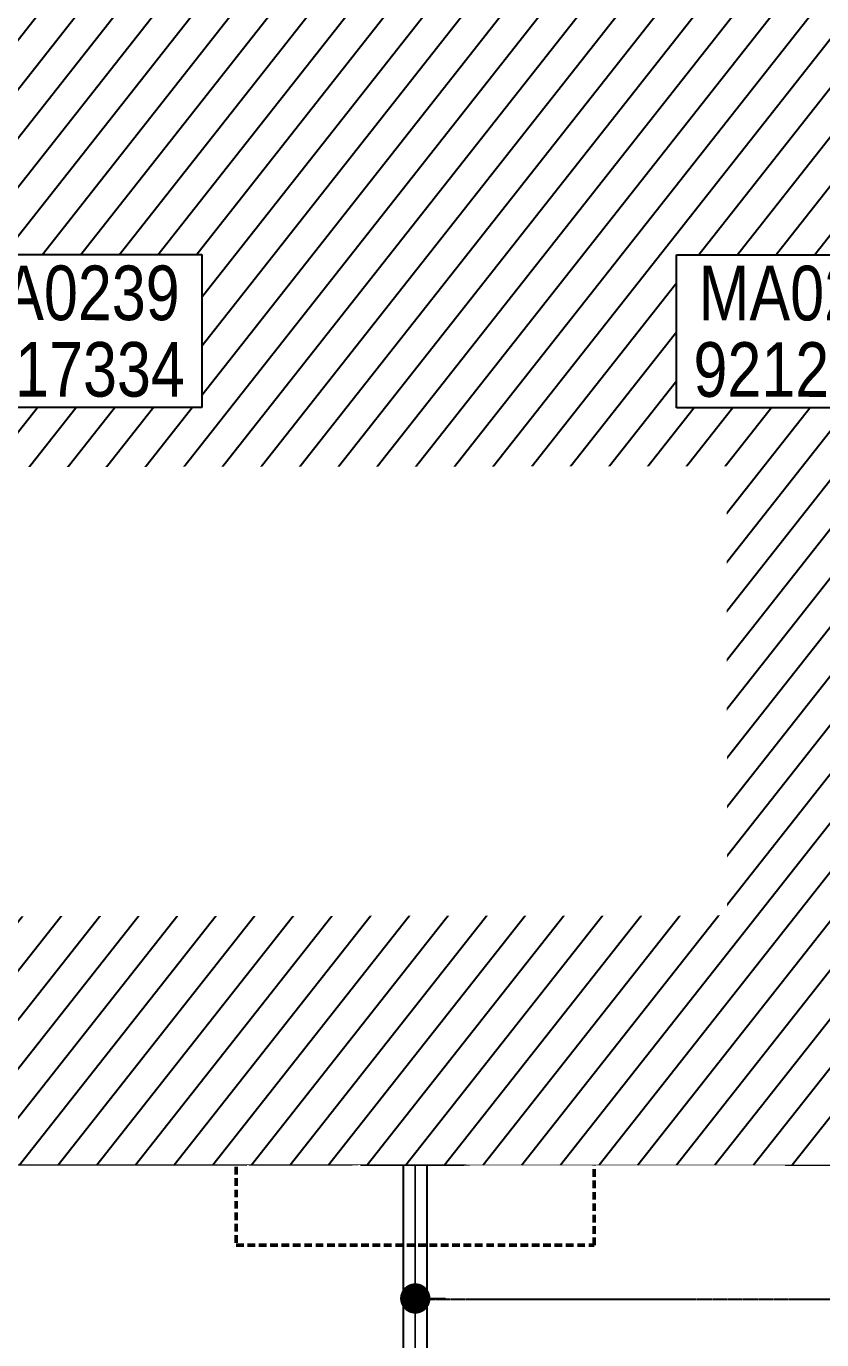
# Model space of a CAD drawing. Header units: centimetres. Extents: x -6122352 to 4157695, y -1694241 to 1947892.
# Drawn here: x 65698 to 72254, y -194702 to -183883 of the extents above; entities that cross this region are included whole.
import ezdxf
from ezdxf.xclip import XClip

# ---------------------------------------------------------------- set-up
doc = ezdxf.new("R2010")
doc.units = ezdxf.units.CM
doc.header["$MEASUREMENT"] = 0
doc.header["$XCLIPFRAME"] = 2
for name, pattern in [('DASHED2', [0.375, 0.25, -0.125]), ('XR-AR-END-SETTING OUT PLAN$0$23585-XR-AR-END-GROUND FLOOR$0$23261-XR-AR-SI-GF$0$HIDDEN', [0.375, 0.25, -0.125]), ('XR-AR-END-SETTING OUT PLAN$0$23585-XR-AR-END-GROUND FLOOR$0$945-4P-1-101-GROUND FLOOR PLAN$0$XR-MIDDLE-GROUND FLOOR PLAN$0$HIDDEN2', [0.1875, 0.125, -0.0625]), ('XR-AR-END-SETTING OUT PLAN$0$23585-XR-AR-END-GROUND FLOOR$0$HIDDEN', [0.375, 0.25, -0.125]), ('XR-AR-END-SETTING OUT PLAN$0$23585-XR-AR-END-GROUND FLOOR$0$XR-END-GROUND FLOOR PLAN$0$HIDDEN', [9.525, 6.35, -3.175]), ('XR-AR-END-SETTING OUT PLAN$0$23585-XR-AR-END-GROUND FLOOR$0$XR-END-GROUND FLOOR PLAN$0$HIDDEN2', [0.1875, 0.125, -0.0625]), ('XR-AR-MID-SETTING OUT FOR MASTER$0$23585-XR-AR-MID-GROUND FLOOR$0$23261-XR-AR-SI-GF$0$HIDDEN', [0.375, 0.25, -0.125]), ('XR-AR-MID-SETTING OUT FOR MASTER$0$23585-XR-AR-MID-GROUND FLOOR$0$945-4P-1-101-GROUND FLOOR PLAN$0$XR-MIDDLE-GROUND FLOOR PLAN$0$HIDDEN', [9.525, 6.35, -3.175]), ('XR-AR-MID-SETTING OUT FOR MASTER$0$23585-XR-AR-MID-GROUND FLOOR$0$945-4P-1-101-GROUND FLOOR PLAN$0$XR-MIDDLE-GROUND FLOOR PLAN$0$HIDDEN2', [0.1875, 0.125, -0.0625])]:
    doc.linetypes.add(name, pattern=pattern)
doc.layers.add('08-Compound Wall-4', color=7, linetype='Continuous', lineweight=25, true_color=0xff4405)
doc.layers.add('23585-XR-AR-DAMAC PLOT LIMITS$0$1-End units', color=7, linetype='Continuous', lineweight=5, true_color=0xf8991e)
for name, color, linetype, lineweight in [('23585-XR-AR-DAMAC PLOT LIMITS$0$1-Mid units', 41, 'Continuous', 5), ('@ Foundations', 4, 'DASHED2', 50), ('A-ANNO-TEXT', 3, 'Continuous', 25), ('XR-AR-END-SETTING OUT PLAN$0$23585-XR-AR-END-GROUND FLOOR$0$A-DOOR-FULL', 1, 'Continuous', 9), ('XR-AR-END-SETTING OUT PLAN$0$23585-XR-AR-END-GROUND FLOOR$0$A-FLOR-OVHD', 9, 'XR-AR-END-SETTING OUT PLAN$0$23585-XR-AR-END-GROUND FLOOR$0$23261-XR-AR-SI-GF$0$HIDDEN', 15), ('XR-AR-END-SETTING OUT PLAN$0$23585-XR-AR-END-GROUND FLOOR$0$A-FLOR-UNDR', 8, 'XR-AR-END-SETTING OUT PLAN$0$23585-XR-AR-END-GROUND FLOOR$0$HIDDEN', 5), ('XR-AR-END-SETTING OUT PLAN$0$23585-XR-AR-END-GROUND FLOOR$0$A-GLAZ-SILL', 8, 'Continuous', 5), ('XR-AR-END-SETTING OUT PLAN$0$23585-XR-AR-END-GROUND FLOOR$0$A-GLAZ-WNDO', 232, 'Continuous', 9), ('XR-AR-END-SETTING OUT PLAN$0$23585-XR-AR-END-GROUND FLOOR$0$A-WALL', 7, 'Continuous', 30), ('XR-AR-END-SETTING OUT PLAN$0$23585-XR-AR-END-GROUND FLOOR$0$A-WALL-FNSH', 9, 'Continuous', 5), ('XR-AR-END-SETTING OUT PLAN$0$23585-XR-AR-END-GROUND FLOOR$0$S-COLS', 51, 'Continuous', 40), ('XR-AR-END-SETTING OUT PLAN$0$23585-XR-AR-END-GROUND FLOOR$0$S-COLS-PATT', 8, 'Continuous', 5), ('XR-AR-MID-SETTING OUT FOR MASTER$0$23585-XR-AR-MID-GROUND FLOOR$0$$A-GLAZ-WNDO', 232, 'Continuous', 9), ('XR-AR-MID-SETTING OUT FOR MASTER$0$23585-XR-AR-MID-GROUND FLOOR$0$$A-WALL', 1, 'Continuous', 5), ('XR-AR-MID-SETTING OUT FOR MASTER$0$23585-XR-AR-MID-GROUND FLOOR$0$A-DOOR', 31, 'Continuous', 5), ('XR-AR-MID-SETTING OUT FOR MASTER$0$23585-XR-AR-MID-GROUND FLOOR$0$A-DOOR-FULL', 1, 'Continuous', 9), ('XR-AR-MID-SETTING OUT FOR MASTER$0$23585-XR-AR-MID-GROUND FLOOR$0$A-FLOR-OVHD', 9, 'XR-AR-MID-SETTING OUT FOR MASTER$0$23585-XR-AR-MID-GROUND FLOOR$0$23261-XR-AR-SI-GF$0$HIDDEN', 15), ('XR-AR-MID-SETTING OUT FOR MASTER$0$23585-XR-AR-MID-GROUND FLOOR$0$A-FLOR-PATT', 8, 'Continuous', 5), ('XR-AR-MID-SETTING OUT FOR MASTER$0$23585-XR-AR-MID-GROUND FLOOR$0$A-GLAZ-SILL', 8, 'Continuous', 5), ('XR-AR-MID-SETTING OUT FOR MASTER$0$23585-XR-AR-MID-GROUND FLOOR$0$A-GLAZ-WNDO', 232, 'Continuous', 9), ('XR-AR-MID-SETTING OUT FOR MASTER$0$23585-XR-AR-MID-GROUND FLOOR$0$A-WALL', 7, 'Continuous', 30), ('XR-AR-MID-SETTING OUT FOR MASTER$0$23585-XR-AR-MID-GROUND FLOOR$0$A-WALL-FNSH', 9, 'Continuous', 5), ('XR-AR-MID-SETTING OUT FOR MASTER$0$23585-XR-AR-MID-GROUND FLOOR$0$S-COLS', 51, 'Continuous', 40)]:
    doc.layers.add(name, color=color, linetype=linetype, lineweight=lineweight)
for name, color, linetype in [('@MI-REF LAYER', 7, 'Continuous'), ('B_TH_4', 7, 'Continuous'), ('XR-AR-END-SETTING OUT PLAN$0$23585-XR-AR-END-GROUND FLOOR$0$A-Flor-Hral', 3, 'Continuous'), ('XR-AR-END-SETTING OUT PLAN$0$23585-XR-AR-END-GROUND FLOOR$0$A-Flor-Strs', 1, 'Continuous'), ('XR-AR-MID-SETTING OUT FOR MASTER$0$23585-XR-AR-MID-GROUND FLOOR$0$A-Flor-Hral', 3, 'Continuous'), ('XR-AR-MID-SETTING OUT FOR MASTER$0$23585-XR-AR-MID-GROUND FLOOR$0$A-Flor-Strs', 1, 'Continuous'), ('XR-AR-MID-SETTING OUT FOR MASTER$0$23585-XR-AR-MID-GROUND FLOOR$0$G-SHAD-20', 251, 'Continuous'), ('XR-AR-MID-SETTING OUT FOR MASTER$0$23585-XR-AR-MID-GROUND FLOOR$0$GS-HATCH-FLOOR TILE', 251, 'Continuous')]:
    doc.layers.add(name, color=color, linetype=linetype)
doc.styles.add('Xref group 33-41$0$Overall SOP Plan$0$LAC-609-NG10-1-XREF-GRID-125SC$0$GRID-DIM-NO', font='arial.ttf', dxfattribs={"width": 0.8})

# ---------------------------------------------------------------- blocks, each defined once
blk = doc.blocks.new('23585-XR-AR-DAMAC PLOT LIMITS')
at = {"layer": '23585-XR-AR-DAMAC PLOT LIMITS$0$1-End units', "color": 251, "true_color": 0x636466}
blk.add_lwpolyline([(496584.81, 2768813.409), (496578.628, 2768806.663), (496560.933, 2768822.877), (496567.115, 2768829.623)], close=True, dxfattribs=at)
at = {"layer": '23585-XR-AR-DAMAC PLOT LIMITS$0$1-Mid units', "color": 251, "true_color": 0x636466}
blk.add_lwpolyline([(496567.115, 2768829.623), (496571.168, 2768834.047), (496588.863, 2768817.833), (496584.81, 2768813.409)], close=True, dxfattribs=at)
blk = doc.blocks.new('A$Cf093b529')
at = {"layer": 'A-ANNO-TEXT'}
blk.add_blockref('23585-XR-AR-DAMAC PLOT LIMITS', (-495391.99, -2768603.442), dxfattribs=at)
blk = doc.blocks.new('XR-AR-END-SETTING OUT PLAN$0$23585-XR-AR-END-GROUND FLOOR$0$XR-END-GROUND FLOOR PLAN$0$A$C69996ABC')
at = {"layer": 'XR-AR-END-SETTING OUT PLAN$0$23585-XR-AR-END-GROUND FLOOR$0$A-GLAZ-SILL'}
blk.add_line((0.25, 1), (0.25, 0.1), dxfattribs=at)
at = {"layer": 'XR-AR-END-SETTING OUT PLAN$0$23585-XR-AR-END-GROUND FLOOR$0$A-GLAZ-WNDO'}
for p, q in [((0, 1), (0, 0.95)), ((0.25, 1), (0, 1)), ((0.15, 0.95), (0.15, 1)), ((0.15, 1), (0.15, 0.1)), ((0, 0.95), (0.15, 0.95)), ((0, 0.95), (0, 0.15)), ((0.15, 0.15), (0, 0.15)), ((0, 0.1), (0, 0.15)), ((0.15, 0.1), (0.15, 0.15)), ((0.25, 0.1), (0, 0.1))]:
    blk.add_line(p, q, dxfattribs=at)
blk.add_lwpolyline([(0, 0.95), (0, 0.15), (0.05, 0.15), (0.05, 0.95)], close=True, dxfattribs=at)
blk.add_lwpolyline([(0.05, 0.1), (0, 0.1)], dxfattribs=at)
blk = doc.blocks.new('*U37')
for points in [[(91, 0), (41, 0), (41, 1021), (91, 1021)], [(0, 0), (38, 0), (38, -50), (50, -50), (50, -110), (0, -110)], [(1100, 0), (1062, 0), (1062, -50), (1050, -50), (1050, -110), (1100, -110)]]:
    blk.add_lwpolyline(points, close=True)
at = {"color": 8, "linetype": 'XR-AR-END-SETTING OUT PLAN$0$23585-XR-AR-END-GROUND FLOOR$0$XR-END-GROUND FLOOR PLAN$0$HIDDEN2'}
blk.add_arc((41, 0), 1021, 0, 90, dxfattribs=at)
at = {"layer": 'XR-AR-END-SETTING OUT PLAN$0$23585-XR-AR-END-GROUND FLOOR$0$A-GLAZ-SILL', "linetype": 'XR-AR-END-SETTING OUT PLAN$0$23585-XR-AR-END-GROUND FLOOR$0$945-4P-1-101-GROUND FLOOR PLAN$0$XR-MIDDLE-GROUND FLOOR PLAN$0$HIDDEN2', "ltscale": 3}
blk.add_lwpolyline([(0, 0), (1100, 0), (1100, -110), (0, -110)], close=True, dxfattribs=at)
blk = doc.blocks.new('*U131')
for points in [[(91, 0), (41, 0), (41, 1021), (91, 1021)], [(0, 0), (38, 0), (38, -50), (50, -50), (50, -122), (0, -122)], [(1100, 0), (1062, 0), (1062, -50), (1050, -50), (1050, -122), (1100, -122)]]:
    blk.add_lwpolyline(points, close=True)
at = {"color": 8, "linetype": 'XR-AR-END-SETTING OUT PLAN$0$23585-XR-AR-END-GROUND FLOOR$0$XR-END-GROUND FLOOR PLAN$0$HIDDEN2'}
blk.add_arc((41, 0), 1021, 0, 90, dxfattribs=at)
at = {"layer": 'XR-AR-END-SETTING OUT PLAN$0$23585-XR-AR-END-GROUND FLOOR$0$A-GLAZ-SILL', "linetype": 'XR-AR-END-SETTING OUT PLAN$0$23585-XR-AR-END-GROUND FLOOR$0$945-4P-1-101-GROUND FLOOR PLAN$0$XR-MIDDLE-GROUND FLOOR PLAN$0$HIDDEN2', "ltscale": 3}
blk.add_lwpolyline([(0, 0), (1100, 0), (1100, -122), (0, -122)], close=True, dxfattribs=at)
blk = doc.blocks.new('*U36')
at = {"linetype": 'XR-AR-END-SETTING OUT PLAN$0$23585-XR-AR-END-GROUND FLOOR$0$XR-END-GROUND FLOOR PLAN$0$HIDDEN', "ltscale": 0.2}
blk.add_lwpolyline([(672, 0, 0, 0, 0), (125, 0, 16.7, 16.7, 0), (62, -172, 16.7, 16.7, 0), (-62, 172, 16.7, 16.7, 0), (-125, 0, 0, 0, 0), (-772, 0, 0, 0, 0)], format="xyseb", dxfattribs=at)
blk = doc.blocks.new('XR-AR-END-SETTING OUT PLAN$0$23585-XR-AR-END-GROUND FLOOR$0$A$C75a8815d')
at = {"layer": 'XR-AR-END-SETTING OUT PLAN$0$23585-XR-AR-END-GROUND FLOOR$0$S-COLS', "color": 252, "lineweight": 30}
for points in [[(6050, 3657), (6050, 2257), (6250, 2257), (6250, 3657)], [(6050, 1200), (6050, 0), (6250, 0), (6250, 1200)]]:
    blk.add_lwpolyline(points, close=True, dxfattribs=at)
blk = doc.blocks.new('XR-AR-END-SETTING OUT PLAN')
at = {"layer": '08-Compound Wall-4', "ltscale": 100}
blk.add_lwpolyline([(9050, 5500), (9050, 1500), (9250, 1500), (9250, 5500)], dxfattribs=at)
at = {"layer": 'XR-AR-END-SETTING OUT PLAN$0$23585-XR-AR-END-GROUND FLOOR$0$A-Flor-Hral', "color": 8}
for p, q in [((7060, 13800), (9050, 13800)), ((7060, 13750), (7060, 13800)), ((7060, 13750), (9050, 13750)), ((7060, 12850), (8050, 12850)), ((7060, 12800), (7060, 12850)), ((7060, 12800), (8000, 12800)), ((8000, 11527), (8000, 12800)), ((8050, 11545), (8050, 12850))]:
    blk.add_line(p, q, dxfattribs=at)
at = {"layer": 'XR-AR-END-SETTING OUT PLAN$0$23585-XR-AR-END-GROUND FLOOR$0$A-FLOR-OVHD', "color": 8, "ltscale": 5}
blk.add_lwpolyline([(8550, 7913), (9050, 7913), (9050, 7413), (8550, 7413)], close=True, dxfattribs=at)
for points in [[(8550, 7913), (9050, 7413)], [(9050, 7913), (8550, 7413)], [(8850, 5750), (9050, 6550)], [(8850, 6550), (9050, 5750)]]:
    blk.add_lwpolyline(points, dxfattribs=at)
at = {"layer": 'XR-AR-END-SETTING OUT PLAN$0$23585-XR-AR-END-GROUND FLOOR$0$A-Flor-Strs', "color": 8}
for p, q in [((7110, 13850), (9050, 13850)), ((7110, 13800), (7110, 13850)), ((7390, 13800), (7390, 13850)), ((7670, 13800), (7670, 13850)), ((7950, 13800), (7950, 13850)), ((7110, 12850), (7110, 13750)), ((7390, 12850), (7390, 13750)), ((7670, 12850), (7670, 13750)), ((7950, 12850), (7950, 13750)), ((7110, 12750), (7110, 12800)), ((7390, 12750), (7390, 12800)), ((7670, 12750), (7670, 12800)), ((7950, 12800), (7950, 11509)), ((7950, 12750), (8000, 12750)), ((8050, 12750), (9050, 12750)), ((8000, 12470), (7950, 12470)), ((8050, 12470), (9050, 12470)), ((8000, 12190), (7950, 12190)), ((8050, 12190), (9050, 12190)), ((8000, 11910), (7950, 11910)), ((8050, 11910), (9050, 11910)), ((8000, 11630), (7950, 11630)), ((8050, 11630), (8280, 11630))]:
    blk.add_line(p, q, dxfattribs=at)
at = {"layer": 'XR-AR-END-SETTING OUT PLAN$0$23585-XR-AR-END-GROUND FLOOR$0$A-Flor-Strs', "color": 8, "linetype": 'XR-AR-END-SETTING OUT PLAN$0$23585-XR-AR-END-GROUND FLOOR$0$XR-END-GROUND FLOOR PLAN$0$HIDDEN', "ltscale": 0.1}
for p, q in [((8280, 11630), (8414, 11630)), ((8500, 11630), (9050, 11630)), ((7950, 11509), (7950, 8110)), ((8000, 9060), (8000, 11527)), ((8050, 9010), (8050, 11545)), ((8000, 11350), (7950, 11350)), ((8050, 11350), (9050, 11350)), ((8000, 11070), (7950, 11070)), ((8050, 11070), (9050, 11070)), ((8000, 10790), (7950, 10790)), ((8050, 10790), (9050, 10790)), ((8000, 10510), (7950, 10510)), ((8050, 10510), (9050, 10510)), ((8000, 10230), (7950, 10230)), ((8050, 10230), (9030, 10230)), ((8000, 9950), (7950, 9950)), ((8050, 9950), (9030, 9950)), ((8050, 9840), (9030, 9840)), ((8000, 9670), (7950, 9670)), ((8050, 9670), (9030, 9670)), ((8000, 9390), (7950, 9390)), ((8050, 9390), (9030, 9390)), ((8000, 9110), (7950, 9110)), ((8050, 9110), (9030, 9110)), ((7950, 9060), (8000, 9060)), ((7950, 9010), (8050, 9010)), ((7950, 8210), (9050, 8210)), ((7950, 8160), (9050, 8160)), ((7950, 8110), (9050, 8110))]:
    blk.add_line(p, q, dxfattribs=at)
at = {"layer": 'XR-AR-END-SETTING OUT PLAN$0$23585-XR-AR-END-GROUND FLOOR$0$A-Flor-Strs', "color": 8}
for points in [[(8550, 12190), (8550, 13300), (7110, 13300)], [(8414, 11630), (8500, 11630)]]:
    blk.add_lwpolyline(points, dxfattribs=at)
at = {"layer": 'XR-AR-END-SETTING OUT PLAN$0$23585-XR-AR-END-GROUND FLOOR$0$A-Flor-Strs', "color": 8, "const_width": 20}
blk.add_lwpolyline([(8325, 12330), (8550, 12190), (8775, 12330)], dxfattribs=at)
at = {"layer": 'XR-AR-END-SETTING OUT PLAN$0$23585-XR-AR-END-GROUND FLOOR$0$A-Flor-Strs', "color": 8}
blk.add_circle((7110, 13300), 41.8, dxfattribs=at)
at = {"layer": 'XR-AR-END-SETTING OUT PLAN$0$23585-XR-AR-END-GROUND FLOOR$0$A-FLOR-UNDR', "color": 8, "ltscale": 5}
blk.add_line((7950, 12650), (9050, 12650), dxfattribs=at)
at = {"layer": 'XR-AR-END-SETTING OUT PLAN$0$23585-XR-AR-END-GROUND FLOOR$0$A-WALL', "color": 8}
for p, q in [((8100, 6650), (9250, 6650)), ((8100, 6650), (8100, 6550)), ((8750, 5750), (8750, 6650)), ((9250, 6650), (9250, 5500)), ((8100, 6550), (8750, 6550)), ((8700, 5750), (8750, 5750)), ((8700, 5500), (8700, 5750)), ((9250, 5500), (8700, 5500)), ((9050, 5500), (9050, 5500))]:
    blk.add_line(p, q, dxfattribs=at)
for points in [[(9250, 6650), (9050, 6650), (9050, 8750), (6850, 8750), (6850, 8700), (6750, 8700), (6750, 8750), (6650, 8750), (6650, 8850), (6950, 8850), (6950, 8900), (7050, 8900), (7050, 8850), (9050, 8850), (9050, 10350), (7050, 10350), (7050, 9800), (6950, 9800), (6950, 10550), (7050, 10550), (7050, 10450), (9050, 10450), (9050, 19523), (9250, 19523)], [(7150, 12100), (7100, 12100), (7100, 11550), (7150, 11550)], [(3250, 5500), (7760, 5500), (7760, 5750), (3250, 5750)]]:
    blk.add_lwpolyline(points, close=True, dxfattribs=at)
for points in [[(7250, 12200), (7250, 11450), (6950, 11450), (6950, 12750), (7950, 12750), (7950, 12650), (7100, 12650), (7100, 12200), (7250, 12200), (7250, 12200), (7250, 12200)], [(7050, 10450), (7050, 10350)], [(9050, 10450), (9050, 10350)], [(6750, 7650), (6750, 7800), (6850, 7800), (6850, 7750), (7450, 7750), (7450, 5750), (7350, 5750), (7350, 7650), (6750, 7650)], [(9050, 5750), (8850, 5750), (8850, 6550), (9050, 6550), (9050, 5750)]]:
    blk.add_lwpolyline(points, dxfattribs=at)
at = {"layer": 'XR-AR-END-SETTING OUT PLAN$0$23585-XR-AR-END-GROUND FLOOR$0$A-WALL-FNSH', "color": 8}
for p, q in [((6870, 8700), (6850, 8700)), ((9030, 8730), (6870, 8730)), ((6870, 8730), (6870, 8700)), ((9030, 6670), (9030, 8730)), ((8080, 6670), (9030, 6670)), ((8080, 6670), (8080, 6530)), ((8080, 6530), (8730, 6530)), ((8730, 5770), (8730, 6530)), ((8680, 5650), (8680, 5770)), ((8680, 5770), (8730, 5770))]:
    blk.add_line(p, q, dxfattribs=at)
for points in [[(6982, 9800), (7070, 9800), (7070, 10330), (9030, 10330), (9030, 8870), (7070, 8870), (7070, 8900), (7050, 8900)], [(6850, 7800), (6870, 7800), (6870, 7770), (7470, 7770), (7470, 5770), (7780, 5770), (7780, 5650)]]:
    blk.add_lwpolyline(points, dxfattribs=at)
at = {"layer": 'XR-AR-END-SETTING OUT PLAN$0$23585-XR-AR-END-GROUND FLOOR$0$S-COLS-PATT', "color": 8}
for p, q in [((7100, 12100), (7137, 12100)), ((7142, 12100), (7150, 12100)), ((7200, 12100), (7250, 12100))]:
    blk.add_line(p, q, dxfattribs=at)
at = {"color": 8, "xscale": 1000.000000000054, "yscale": 1000.000000000054, "zscale": 1000.000000000054, "rotation": 90}
blk.add_blockref('XR-AR-END-SETTING OUT PLAN$0$23585-XR-AR-END-GROUND FLOOR$0$XR-END-GROUND FLOOR PLAN$0$A$C69996ABC', (8780, 5500), dxfattribs=at)
at = {"layer": 'XR-AR-END-SETTING OUT PLAN$0$23585-XR-AR-END-GROUND FLOOR$0$A-DOOR-FULL', "color": 8}
for name, p, xscale, yscale, zscale, rotation in [('*U131', (7050, 10550), -0.8181818181818169, 0.8181818181818169, 0.8181818181818167, 270), ('*U131', (7050, 8900), -0.8181818181818169, 0.8181818181818169, 0.8181818181818167, 270), ('*U37', (6650, 8750), 0.9090909090912127, 0.9090909090912127, 0.9090909090912127, 179.9999999999999), ('*U131', (6850, 8700), 0.8181818181818152, 0.8181818181818152, 0.8181818181818152, 270)]:
    blk.add_blockref(name, p, dxfattribs=dict(at, xscale=xscale, yscale=yscale, zscale=zscale, rotation=rotation))
at = {"layer": 'XR-AR-END-SETTING OUT PLAN$0$23585-XR-AR-END-GROUND FLOOR$0$A-FLOR-OVHD', "color": 8, "xscale": -0.999999999999999, "rotation": 199.9831065219304}
blk.add_blockref('*U36', (8500, 11710), dxfattribs=at)
at = {"layer": 'XR-AR-END-SETTING OUT PLAN$0$23585-XR-AR-END-GROUND FLOOR$0$S-COLS-PATT', "color": 8}
blk.add_blockref('XR-AR-END-SETTING OUT PLAN$0$23585-XR-AR-END-GROUND FLOOR$0$A$C75a8815d', (3000, 5500), dxfattribs=at)
blk = doc.blocks.new('END UNIT')
at = {"xscale": 0.001, "yscale": 0.001, "zscale": 0.001}
blk.add_blockref('XR-AR-END-SETTING OUT PLAN', (-9.15, 0), dxfattribs=at)
blk = doc.blocks.new('XR-AR-MID-SETTING OUT FOR MASTER$0$23585-XR-AR-MID-GROUND FLOOR$0$945-4P-1-101-GROUND FLOOR PLAN$0$XR-MIDDLE-CAR PARK HATCH')
at = {"layer": 'XR-AR-MID-SETTING OUT FOR MASTER$0$23585-XR-AR-MID-GROUND FLOOR$0$A-FLOR-PATT'}
blk.add_lwpolyline([(9250, 100), (9250, 5500), (15050, 5503), (15050, 100)], close=True, dxfattribs=at)
blk = doc.blocks.new('*U130')
for points in [[(91, 0), (41, 0), (41, 1021), (91, 1021)], [(0, 0), (38, 0), (38, -50), (50, -50), (50, -122), (0, -122)], [(1100, 0), (1062, 0), (1062, -50), (1050, -50), (1050, -122), (1100, -122)]]:
    blk.add_lwpolyline(points, close=True)
at = {"color": 8, "linetype": 'XR-AR-MID-SETTING OUT FOR MASTER$0$23585-XR-AR-MID-GROUND FLOOR$0$945-4P-1-101-GROUND FLOOR PLAN$0$XR-MIDDLE-GROUND FLOOR PLAN$0$HIDDEN2'}
blk.add_arc((41, 0), 1021, 0, 90, dxfattribs=at)
at = {"layer": 'XR-AR-MID-SETTING OUT FOR MASTER$0$23585-XR-AR-MID-GROUND FLOOR$0$A-GLAZ-SILL', "linetype": 'XR-AR-MID-SETTING OUT FOR MASTER$0$23585-XR-AR-MID-GROUND FLOOR$0$945-4P-1-101-GROUND FLOOR PLAN$0$XR-MIDDLE-GROUND FLOOR PLAN$0$HIDDEN2', "ltscale": 3}
blk.add_lwpolyline([(0, 0), (1100, 0), (1100, -122), (0, -122)], close=True, dxfattribs=at)
blk = doc.blocks.new('*U27')
for points in [[(91, 0), (41, 0), (41, 1021), (91, 1021)], [(0, 0), (38, 0), (38, -50), (50, -50), (50, -250), (0, -250)], [(1100, 0), (1062, 0), (1062, -50), (1050, -50), (1050, -250), (1100, -250)]]:
    blk.add_lwpolyline(points, close=True)
at = {"color": 8, "linetype": 'XR-AR-MID-SETTING OUT FOR MASTER$0$23585-XR-AR-MID-GROUND FLOOR$0$945-4P-1-101-GROUND FLOOR PLAN$0$XR-MIDDLE-GROUND FLOOR PLAN$0$HIDDEN2'}
blk.add_arc((41, 0), 1021, 0, 90, dxfattribs=at)
at = {"layer": 'XR-AR-MID-SETTING OUT FOR MASTER$0$23585-XR-AR-MID-GROUND FLOOR$0$A-GLAZ-SILL', "linetype": 'XR-AR-MID-SETTING OUT FOR MASTER$0$23585-XR-AR-MID-GROUND FLOOR$0$945-4P-1-101-GROUND FLOOR PLAN$0$XR-MIDDLE-GROUND FLOOR PLAN$0$HIDDEN2', "ltscale": 3}
blk.add_lwpolyline([(0, 0), (1100, 0), (1100, -250), (0, -250)], close=True, dxfattribs=at)
blk = doc.blocks.new('XR-AR-MID-SETTING OUT FOR MASTER$0$23585-XR-AR-MID-GROUND FLOOR$0$945-4P-1-101-GROUND FLOOR PLAN$0$XR-MIDDLE-GROUND FLOOR PLAN$0$A$C70344426')
at = {"layer": 'XR-AR-MID-SETTING OUT FOR MASTER$0$23585-XR-AR-MID-GROUND FLOOR$0$A-GLAZ-SILL'}
blk.add_line((0.25, 2.65), (0.25, 0), dxfattribs=at)
at = {"layer": 'XR-AR-MID-SETTING OUT FOR MASTER$0$23585-XR-AR-MID-GROUND FLOOR$0$A-GLAZ-WNDO'}
for p, q in [((0, 2.65), (0, 2.6)), ((0, 2.65), (0.25, 2.65)), ((0, 2.6), (0.15, 2.6)), ((0.15, 2.6), (0.15, 2.65)), ((0.15, 2.6), (0.15, 0)), ((0, 1.8), (0, 1.75)), ((0.15, 1.8), (0, 1.8)), ((0, 1.75), (0.15, 1.75)), ((0.15, 1.75), (0.15, 1.8)), ((0, 0.9), (0, 0.85)), ((0.15, 0.9), (0, 0.9)), ((0.15, 0.85), (0.15, 0.9)), ((0, 0.85), (0.15, 0.85)), ((0, 0.85), (0, 0.05)), ((0.15, 0.05), (0, 0.05)), ((0, 0), (0, 0.05)), ((0.15, 0), (0.15, 0.05)), ((0.25, 0), (0, 0))]:
    blk.add_line(p, q, dxfattribs=at)
blk.add_lwpolyline([(0.05, 1.8), (0.05, 2.6), (0, 2.6), (0, 0.9), (0.05, 0.9), (0.05, 1.75)], dxfattribs=at)
blk.add_lwpolyline([(0, 0.85), (0, 0.05), (0.05, 0.05), (0.05, 0.85)], close=True, dxfattribs=at)
blk = doc.blocks.new('*U28')
for points in [[(0, 70), (38, 70), (38, 120), (50, 120), (50, 180), (0, 180)], [(1100, 70), (1062, 70), (1062, 120), (1050, 120), (1050, 180), (1100, 180)], [(91, 70), (41, 70), (41, -951), (91, -951)]]:
    blk.add_lwpolyline(points, close=True)
at = {"color": 8, "linetype": 'XR-AR-MID-SETTING OUT FOR MASTER$0$23585-XR-AR-MID-GROUND FLOOR$0$945-4P-1-101-GROUND FLOOR PLAN$0$XR-MIDDLE-GROUND FLOOR PLAN$0$HIDDEN2'}
blk.add_arc((41, 70), 1021, 270, 0, dxfattribs=at)
at = {"layer": 'XR-AR-MID-SETTING OUT FOR MASTER$0$23585-XR-AR-MID-GROUND FLOOR$0$A-GLAZ-SILL', "linetype": 'XR-AR-MID-SETTING OUT FOR MASTER$0$23585-XR-AR-MID-GROUND FLOOR$0$945-4P-1-101-GROUND FLOOR PLAN$0$XR-MIDDLE-GROUND FLOOR PLAN$0$HIDDEN2', "ltscale": 3}
blk.add_lwpolyline([(0, 70), (1100, 70), (1100, 180), (0, 180)], close=True, dxfattribs=at)
blk = doc.blocks.new('XR-AR-MID-SETTING OUT FOR MASTER$0$23585-XR-AR-MID-GROUND FLOOR$0$945-4P-1-101-GROUND FLOOR PLAN$0$XR-MIDDLE-GROUND FLOOR PLAN$0$A$C2DB306E2')
at = {"layer": 'XR-AR-MID-SETTING OUT FOR MASTER$0$23585-XR-AR-MID-GROUND FLOOR$0$A-DOOR-FULL'}
for p, q in [((0.15, 1.25), (0.05, 1.25)), ((0.05, 1.25), (0.05, 1.2)), ((0.05, 1.2), (0.15, 1.2)), ((0.15, 1.2), (0.15, 1.25)), ((0, 0.8), (0, 0)), ((0, 0.8), (0.04, 0.8)), ((0.04, 0.8), (0.04, 0)), ((0.05, 0.35), (0.05, 0.4)), ((0.05, 0.4), (0.15, 0.4)), ((0.15, 0.35), (0.05, 0.35)), ((0.15, 0.4), (0.15, 0.35)), ((0, 0), (0.04, 0))]:
    blk.add_line(p, q, dxfattribs=at)
at = {"layer": 'XR-AR-MID-SETTING OUT FOR MASTER$0$23585-XR-AR-MID-GROUND FLOOR$0$A-GLAZ-SILL', "linetype": 'XR-AR-MID-SETTING OUT FOR MASTER$0$23585-XR-AR-MID-GROUND FLOOR$0$945-4P-1-101-GROUND FLOOR PLAN$0$XR-MIDDLE-GROUND FLOOR PLAN$0$HIDDEN2', "ltscale": 3}
for p, q in [((0.05, 1.2), (0.05, 0.4)), ((0.15, 1.2), (0.15, 0.4))]:
    blk.add_line(p, q, dxfattribs=at)
blk = doc.blocks.new('XR-AR-MID-SETTING OUT FOR MASTER$0$23585-XR-AR-MID-GROUND FLOOR$0$945-4P-1-101-GROUND FLOOR PLAN$0$XR-MIDDLE-GROUND FLOOR PLAN$0$BREAK LINE1')
blk.add_lwpolyline([(648, -6, 0, 0, 0), (101, -6, 16.7, 16.7, 0), (38, -178, 16.7, 16.7, 0), (-87, 166, 16.7, 16.7, 0), (-149, -6, 0, 0, 0), (-912, -6, 0, 0, 0)], format="xyseb")
blk = doc.blocks.new('XR-AR-MID-SETTING OUT FOR MASTER$0$23585-XR-AR-MID-GROUND FLOOR$0$945-4P-1-101-GROUND FLOOR PLAN$0$XR-MIDDLE-GROUND FLOOR PLAN$0$WRFWF')
at = {"layer": 'XR-AR-MID-SETTING OUT FOR MASTER$0$23585-XR-AR-MID-GROUND FLOOR$0$A-FLOR-OVHD', "linetype": 'XR-AR-MID-SETTING OUT FOR MASTER$0$23585-XR-AR-MID-GROUND FLOOR$0$945-4P-1-101-GROUND FLOOR PLAN$0$XR-MIDDLE-GROUND FLOOR PLAN$0$HIDDEN', "ltscale": 0.1}
for p, q in [((9250, 14090), (9250, 9909)), ((10350, 14089), (9250, 14089)), ((10350, 13809), (9250, 13809)), ((10350, 13529), (9250, 13529)), ((10350, 13249), (9250, 13249)), ((10350, 12969), (9250, 12969)), ((10350, 12689), (9250, 12689)), ((10350, 12409), (9250, 12409)), ((10350, 12129), (9250, 12129)), ((10350, 11849), (9250, 11849)), ((10350, 11569), (9250, 11569)), ((10350, 11289), (9250, 11289)), ((10350, 11009), (9250, 11009)), ((10350, 11009), (10350, 9909)), ((10350, 9909), (9250, 9909))]:
    blk.add_line(p, q, dxfattribs=at)
blk.add_lwpolyline([(10350, 14370), (10350, 11009)], dxfattribs=at)
blk = doc.blocks.new('XR-AR-MID-SETTING OUT FOR MASTER$0$23585-XR-AR-MID-GROUND FLOOR$0$945-4P-1-101-GROUND FLOOR PLAN$0$XR-MIDDLE-GROUND FLOOR PLAN$0$ASDASDASD')
blk.add_wipeout([(-42428, 24502), (-42278, 24502), (-42278, 24052), (-42428, 24052)])
blk.add_hatch(color=256).paths.add_polyline_path([(-42428, 24502), (-42278, 24502), (-42428, 24052)])
for p, q in [((-42278, 24502), (-42428, 24502)), ((-42428, 24502), (-42428, 24052)), ((-42428, 24052), (-42278, 24502)), ((-42278, 24052), (-42278, 24502)), ((-42428, 24052), (-42278, 24052))]:
    blk.add_line(p, q)
blk = doc.blocks.new('XR-AR-MID-SETTING OUT FOR MASTER$0$23585-XR-AR-MID-GROUND FLOOR$0$A$C08698786')
at = {"layer": 'XR-AR-MID-SETTING OUT FOR MASTER$0$23585-XR-AR-MID-GROUND FLOOR$0$S-COLS', "color": 252, "lineweight": 30}
for points in [[(-100, 9157), (-100, 7757), (100, 7757), (100, 9157)], [(-100, 6700), (-100, 5500), (100, 5500), (100, 6700)]]:
    blk.add_lwpolyline(points, close=True, dxfattribs=at)
blk = doc.blocks.new('XR-AR-MID-SETTING OUT FOR MASTER')
at = {"layer": 'XR-AR-MID-SETTING OUT FOR MASTER$0$23585-XR-AR-MID-GROUND FLOOR$0$A-Flor-Hral', "color": 8}
blk.add_lwpolyline([(100, 14903), (2090, 14903), (2090, 14853), (100, 14853)], dxfattribs=at)
at = {"layer": 'XR-AR-MID-SETTING OUT FOR MASTER$0$23585-XR-AR-MID-GROUND FLOOR$0$A-FLOR-OVHD', "color": 8, "linetype": 'XR-AR-MID-SETTING OUT FOR MASTER$0$23585-XR-AR-MID-GROUND FLOOR$0$23261-XR-AR-SI-GF$0$HIDDEN', "ltscale": 5}
blk.add_lwpolyline([(2750, 12003), (3250, 12003), (3250, 11503), (2750, 11503)], close=True, dxfattribs=at)
for points in [[(2750, 12003), (3250, 11503)], [(2750, 11503), (3250, 12003)]]:
    blk.add_lwpolyline(points, dxfattribs=at)
at = {"layer": 'XR-AR-MID-SETTING OUT FOR MASTER$0$23585-XR-AR-MID-GROUND FLOOR$0$A-Flor-Strs', "color": 8}
for p, q in [((1200, 14853), (1200, 13953)), ((1480, 14853), (1480, 13953)), ((1760, 14853), (1760, 13953)), ((2040, 14853), (2040, 13953)), ((1100, 13853), (100, 13853)), ((1200, 13853), (1200, 13573)), ((1480, 13903), (1480, 13853)), ((1760, 13903), (1760, 13853)), ((2040, 13903), (2040, 13853)), ((1100, 13573), (100, 13573)), ((1200, 13573), (1150, 13573))]:
    blk.add_line(p, q, dxfattribs=at)
blk.add_lwpolyline([(1200, 13903), (1200, 13853), (1150, 13853)], dxfattribs=at)
at = {"layer": 'XR-AR-MID-SETTING OUT FOR MASTER$0$23585-XR-AR-MID-GROUND FLOOR$0$A-Flor-Strs', "color": 8, "const_width": 15}
blk.add_lwpolyline([(455, 13685), (650, 13573), (845, 13685)], dxfattribs=at)
at = {"layer": 'XR-AR-MID-SETTING OUT FOR MASTER$0$23585-XR-AR-MID-GROUND FLOOR$0$A-Flor-Strs', "color": 8}
blk.add_circle((2040, 14403), 45, dxfattribs=at)
at = {"layer": 'XR-AR-MID-SETTING OUT FOR MASTER$0$23585-XR-AR-MID-GROUND FLOOR$0$A-WALL', "color": 8}
blk.add_lwpolyline([(2100, 11050), (2100, 10950)], dxfattribs=at)
for points in [[(4250, 5500), (3050, 5500), (3050, 5750), (4000, 5750), (4000, 8850), (3300, 8850), (3300, 8950), (3400, 8950), (3400, 9928), (3650, 9928), (3650, 9100), (4250, 9100)], [(2100, 8950), (2100, 9050), (2200, 9050), (2200, 8950), (2300, 8950), (2300, 8850), (2000, 8850), (2000, 8950)], [(100, 5750), (400, 5750), (400, 5500), (100, 5500)]]:
    blk.add_lwpolyline(points, close=True, dxfattribs=at)
at = {"layer": 'XR-AR-MID-SETTING OUT FOR MASTER$0$23585-XR-AR-MID-GROUND FLOOR$0$A-WALL-FNSH', "color": 8}
for points in [[(2080, 10930), (120, 10930), (120, 8973), (1100, 8973), (1100, 8953)], [(2100, 9950), (2080, 9950), (2080, 10930)]]:
    blk.add_lwpolyline(points, dxfattribs=at)
at = {"layer": '08-Compound Wall-4', "ltscale": 100}
blk.add_blockref('XR-AR-MID-SETTING OUT FOR MASTER$0$23585-XR-AR-MID-GROUND FLOOR$0$945-4P-1-101-GROUND FLOOR PLAN$0$XR-MIDDLE-CAR PARK HATCH', (-9150, 0), dxfattribs=at)
at = {"layer": 'XR-AR-MID-SETTING OUT FOR MASTER$0$23585-XR-AR-MID-GROUND FLOOR$0$$A-GLAZ-WNDO', "color": 8, "xscale": -1000.000000000001, "yscale": 1000.000000000001, "zscale": 1000.000000000001, "rotation": 270}
blk.add_blockref('XR-AR-MID-SETTING OUT FOR MASTER$0$23585-XR-AR-MID-GROUND FLOOR$0$945-4P-1-101-GROUND FLOOR PLAN$0$XR-MIDDLE-GROUND FLOOR PLAN$0$A$C70344426', (400, 5500), dxfattribs=at)
at = {"layer": 'XR-AR-MID-SETTING OUT FOR MASTER$0$23585-XR-AR-MID-GROUND FLOOR$0$$A-WALL', "color": 8}
blk.add_blockref('XR-AR-MID-SETTING OUT FOR MASTER$0$23585-XR-AR-MID-GROUND FLOOR$0$945-4P-1-101-GROUND FLOOR PLAN$0$XR-MIDDLE-GROUND FLOOR PLAN$0$WRFWF', (-9150, -797), dxfattribs=at)
at = {"layer": 'XR-AR-MID-SETTING OUT FOR MASTER$0$23585-XR-AR-MID-GROUND FLOOR$0$A-DOOR', "color": 8, "xscale": -1000.000000000001, "yscale": 1000.000000000001, "zscale": 1000.000000000001, "rotation": 270}
blk.add_blockref('XR-AR-MID-SETTING OUT FOR MASTER$0$23585-XR-AR-MID-GROUND FLOOR$0$945-4P-1-101-GROUND FLOOR PLAN$0$XR-MIDDLE-GROUND FLOOR PLAN$0$A$C2DB306E2', (750, 8800), dxfattribs=at)
at = {"layer": 'XR-AR-MID-SETTING OUT FOR MASTER$0$23585-XR-AR-MID-GROUND FLOOR$0$A-DOOR-FULL', "color": 8, "xscale": 0.8181820445283869, "yscale": 0.8181820445283869, "zscale": 0.8181820445283869, "rotation": 90}
for p in [(2100, 11150), (2100, 9050)]:
    blk.add_blockref('*U130', p, dxfattribs=at)
at = {"layer": 'XR-AR-MID-SETTING OUT FOR MASTER$0$23585-XR-AR-MID-GROUND FLOOR$0$A-DOOR-FULL', "color": 8, "rotation": 90}
blk.add_blockref('*U27', (3400, 9928), dxfattribs=at)
at = {"layer": 'XR-AR-MID-SETTING OUT FOR MASTER$0$23585-XR-AR-MID-GROUND FLOOR$0$A-DOOR-FULL', "color": 8, "xscale": -0.909090909090913, "yscale": 0.909090909090913, "zscale": 0.909090909090913}
blk.add_blockref('*U28', (3300, 8786), dxfattribs=at)
at = {"layer": 'XR-AR-MID-SETTING OUT FOR MASTER$0$23585-XR-AR-MID-GROUND FLOOR$0$A-FLOR-OVHD', "color": 8, "linetype": 'XR-AR-MID-SETTING OUT FOR MASTER$0$23585-XR-AR-MID-GROUND FLOOR$0$23261-XR-AR-SI-GF$0$HIDDEN', "ltscale": 5, "xscale": -0.9999999999999997, "rotation": 194.2810957359752}
blk.add_blockref('XR-AR-MID-SETTING OUT FOR MASTER$0$23585-XR-AR-MID-GROUND FLOOR$0$945-4P-1-101-GROUND FLOOR PLAN$0$XR-MIDDLE-GROUND FLOOR PLAN$0$BREAK LINE1', (675, 13433), dxfattribs=at)
at = {"layer": 'XR-AR-MID-SETTING OUT FOR MASTER$0$23585-XR-AR-MID-GROUND FLOOR$0$G-SHAD-20', "color": 8}
blk.add_blockref('XR-AR-MID-SETTING OUT FOR MASTER$0$23585-XR-AR-MID-GROUND FLOOR$0$945-4P-1-101-GROUND FLOOR PLAN$0$XR-MIDDLE-GROUND FLOOR PLAN$0$ASDASDASD', (44478, -10850), dxfattribs=at)
at = {"layer": 'XR-AR-MID-SETTING OUT FOR MASTER$0$23585-XR-AR-MID-GROUND FLOOR$0$A-Flor-Hral', "color": 8}
blk.add_lwpolyline([(1150, 13560), (1150, 13903), (2090, 13903), (2090, 13953), (1100, 13953), (1100, 13548)], dxfattribs=at)
at = {"layer": 'XR-AR-MID-SETTING OUT FOR MASTER$0$23585-XR-AR-MID-GROUND FLOOR$0$A-Flor-Strs', "color": 8}
blk.add_lwpolyline([(650, 13573), (650, 14403), (2040, 14403)], dxfattribs=at)
at = {"layer": 'XR-AR-MID-SETTING OUT FOR MASTER$0$23585-XR-AR-MID-GROUND FLOOR$0$A-WALL', "color": 8}
for points in [[(100, 19473), (-100, 19473), (-100, 5500), (100, 5500), (100, 8850), (1100, 8850), (1100, 8950), (100, 8950), (100, 10950), (2100, 10950), (2100, 9950), (2200, 9950), (2200, 11150), (2100, 11150), (2100, 11050), (100, 11050)], [(2200, 13653), (2200, 13653), (2200, 13853), (1200, 13853), (1200, 13753), (1850, 13753), (1850, 13103), (2100, 13103), (2100, 12653), (1950, 12653), (1950, 12552), (2100, 12552), (2100, 12050), (2200, 12050), (2200, 13203), (2050, 13203), (2050, 13653), (2200, 13653)], [(1950, 13203), (2000, 13203), (2000, 13653), (1950, 13653)]]:
    blk.add_lwpolyline(points, close=True, dxfattribs=at)
at = {"layer": 'XR-AR-MID-SETTING OUT FOR MASTER$0$23585-XR-AR-MID-GROUND FLOOR$0$GS-HATCH-FLOOR TILE', "color": 8}
blk.add_blockref('XR-AR-MID-SETTING OUT FOR MASTER$0$23585-XR-AR-MID-GROUND FLOOR$0$A$C08698786', (0, 0), dxfattribs=at)
blk = doc.blocks.new('MID UNIT')
at = {"xscale": 0.001, "yscale": 0.001, "zscale": 0.001}
blk.add_blockref('XR-AR-MID-SETTING OUT FOR MASTER', (0, 0), dxfattribs=at)
blk = doc.blocks.new('TH_4')
blk.add_blockref('END UNIT', (495802.305, 2769130.514))
blk.add_blockref('MID UNIT', (495802.305, 2769130.514))
blk = doc.blocks.new('23585-XR-AR-MALDIVE-3$0$TH_4')
at = {"layer": 'B_TH_4', "xscale": 1.000039184446315, "yscale": 1.000039184446315, "zscale": 1.000039184446315}
blk.add_blockref('TH_4', (-19.427, -108.507), dxfattribs=at)
at = {"layer": '@ Foundations', "linetype": 'DASHED2', "ltscale": 0.25}
for points in [[(495800.955, 2769144.307), (495803.655, 2769144.307), (495803.655, 2769149.657), (495800.955, 2769149.657)], [(495803.78, 2769140.402), (495800.83, 2769140.402), (495800.83, 2769135.352), (495803.78, 2769135.352)]]:
    blk.add_lwpolyline(points, close=True, dxfattribs=at)
blk = doc.blocks.new('_Dot')
at = {"color": 0, "linetype": 'ByBlock', "lineweight": -2}
blk.add_line((-0.5, 0), (-1, 0), dxfattribs=at)
at = {"color": 0, "linetype": 'ByBlock', "const_width": 0.5}
blk.add_lwpolyline([(-0.25, 0, 1), (0.25, 0, 1)], format="xyb", close=True, dxfattribs=at)

msp = doc.modelspace()

# ---------------------------------------------------------------- block references
at = {"layer": '@MI-REF LAYER', "xscale": 1000, "yscale": 1000, "zscale": 1000, "rotation": 312.4882903633292}
msp.add_blockref('A$Cf093b529', (-891608.73293, 539022.72011), dxfattribs=at)

# ---------------------------------------------------------------- next in the draw order: block references
at = {"layer": '@MI-REF LAYER'}
ref = msp.add_blockref('23585-XR-AR-MALDIVE-3$0$TH_4', (-496224457.92983, -2769241307.74582), dxfattribs=dict(at, xscale=1000, yscale=1000, zscale=1000, rotation=359.9898394850995))
XClip(ref).set_block_clipping_path([(495793.2129187866, 2769130.5138946148), (495793.2155162978, 2769154.454006203), (495802.2925383176, 2769154.4002566789), (495808.2926756607, 2769154.4068803182), (495814.2925463093, 2769154.4137985762), (495820.2925448639, 2769154.4205695186), (495826.2925458758, 2769154.4273404637), (495835.3955817434, 2769154.4538551397), (495835.3942715663, 2769130.5131762265)])

# ---------------------------------------------------------------- next in the draw order: linework, layer by layer
at = {"layer": '@MI-REF LAYER', "linetype": 'DASHED2', "extrusion": (2.53391e-12, 6.92406e-09, 1), "elevation": 20.83253}
msp.add_lwpolyline([(68903.93198, -194368.29651), (81818.03545, -194369.79979), (82324.34519, -193633.41357)], dxfattribs=at)

# ---------------------------------------------------------------- next in the draw order: block references
at = {"layer": '@MI-REF LAYER', "extrusion": (1.4299e-11, 6.92405e-09, 1), "xscale": -250, "yscale": 250.0000000000001, "zscale": 250.0000000000001, "rotation": 359.9265340662266}
msp.add_blockref('_Dot', (68904.01116, -194361.75634, -0.00134), dxfattribs=at)

# ---------------------------------------------------------------- next in the draw order: wipeouts: each hides what was drawn before it
at = {"color": 10}
msp.add_wipeout([(99052.66757, -193265.1598), (99054.96399, -178991.32855), (92806.59009, -178986.02643), (92806.58228, -179290.85011), (69005.1485, -179285.56207), (69005.20162, -178985.98352), (62755.09063, -178984.87516), (62753.02314, -193258.72262), (99052.66678, -193269.62058)], dxfattribs=at).dxf.layer = '@MI-REF LAYER'

# ---------------------------------------------------------------- next in the draw order: hatches: boundary and pattern name
at = {"layer": '@MI-REF LAYER', "transparency": 33554508}
h = msp.add_hatch(dxfattribs=at)
h.set_pattern_fill('ANSI31', color=256, scale=2000, angle=186.72236)
h.paths.add_polyline_path([(99052.66678, -193269.6205), (99056.7466, -178991.32884), (92806.58645, -178990.3233), (92806.33141, -179290.88026), (69005.39943, -179285.56212), (69005.50087, -178985.99974), (62755.09062, -178984.8913), (62752.94859, -193258.72259)])

# ---------------------------------------------------------------- next in the draw order: linework, layer by layer
at = {"layer": '@MI-REF LAYER', "const_width": 5}
msp.add_lwpolyline([(99052.66678, -193269.6205), (99056.7466, -178991.32884), (92806.58645, -178990.3233), (92806.33141, -179290.88026), (69005.39943, -179285.56212), (69005.50087, -178985.99974), (62755.09062, -178984.8913), (62752.94859, -193258.72259)], close=True, dxfattribs=at)

# ---------------------------------------------------------------- next in the draw order: texts
at = {"layer": '@MI-REF LAYER', "color": 7, "char_height": 450, "width": 2056.8768806, "attachment_point": 1, "rotation": 359.988032973, "line_spacing_factor": 0.839439, "style": 'Xref group 33-41$0$Overall SOP Plan$0$LAC-609-NG10-1-XREF-GRID-125SC$0$GRID-DIM-NO', "bg_fill": 19, "box_fill_scale": 1.2, "bg_fill_color": 256, "bg_fill_transparency": 0}
for s, insert in [('\\pxqc;MA0239 9217334', (64997.52613, -185853.23371)), ('\\pxqc;MA0238 9212792', (71147.51131, -185855.08007))]:
    msp.add_mtext(s, dxfattribs=dict(at, insert=insert))

# ---------------------------------------------------------------- next in the draw order: wipeouts: each hides what was drawn before it
msp.add_wipeout([(64500.14487, -187513.96077), (71469.62841, -187507.00602), (71473.32059, -191207.00418), (64503.83704, -191213.95893)]).dxf.layer = '@MI-REF LAYER'

doc.saveas('drawing.dxf')
